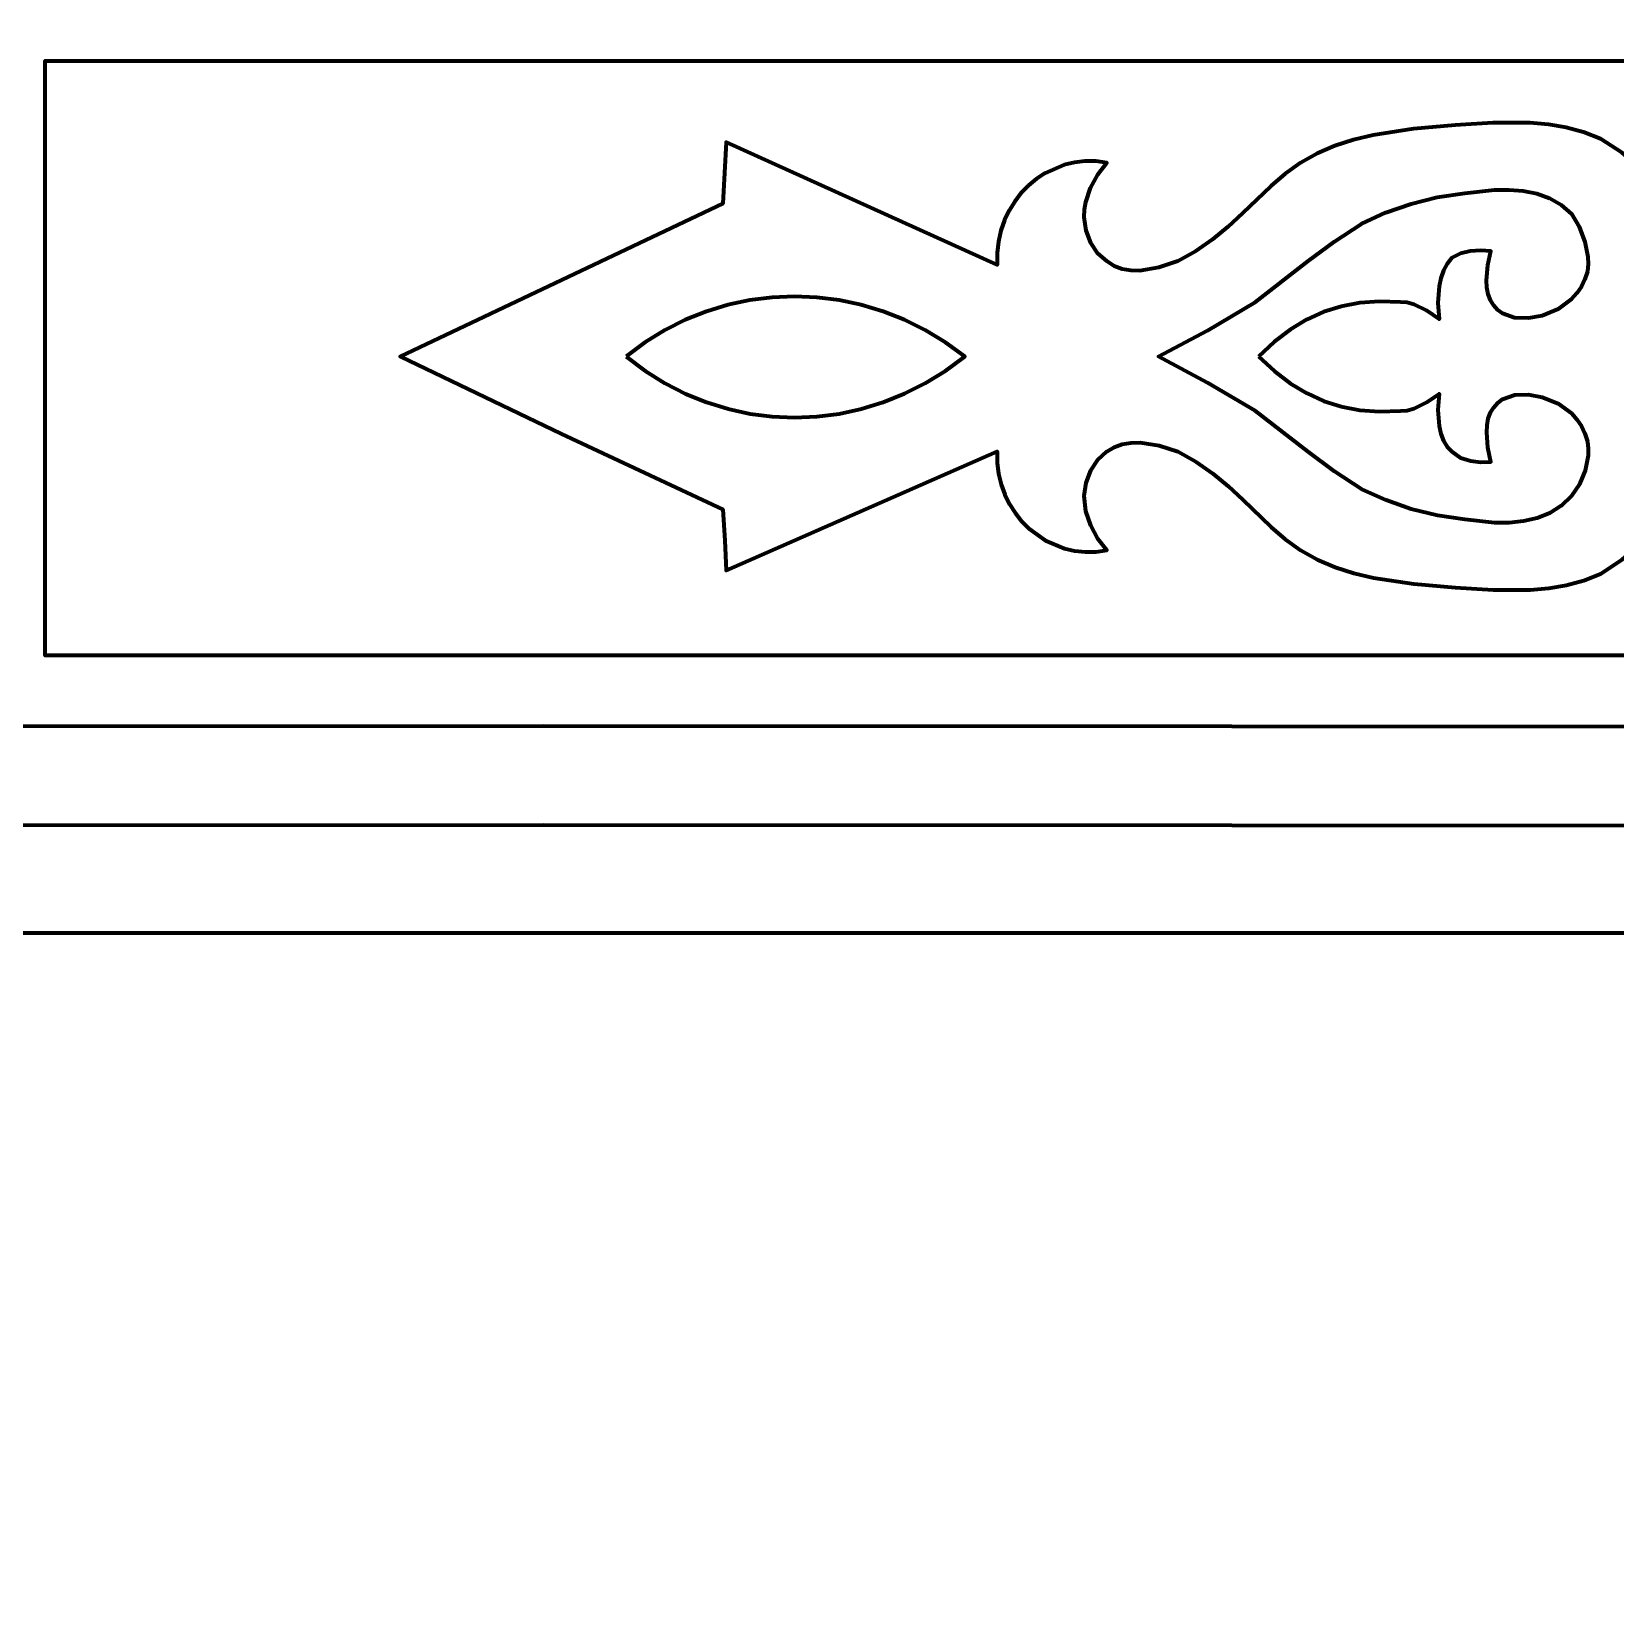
# Model space of a CAD drawing. Header units: millimetres. Extents: x -607 to 1451, y -798 to 283.
# Drawn here: x 658.83 to 682.29, y -669.47 to -646.14 of the extents above; entities that cross this region are included whole.
import ezdxf

# ---------------------------------------------------------------- set-up
doc = ezdxf.new("R2010")
doc.units = ezdxf.units.MM
doc.header["$MEASUREMENT"] = 0
doc.layers.add('layer 1', color=7, linetype='Continuous')

msp = doc.modelspace()

# ---------------------------------------------------------------- linework, layer by layer
at = {"layer": 'layer 1', "color": 242, "lineweight": 100}
msp.add_open_spline([(715.2305, -732.8995), (715.2305, -732.8995), (715.1322, -736.1376), (714.9361, -742.6139), (714.9361, -742.6139), (714.9361, -742.6139), (719.3937, -742.6139), (728.3089, -742.6139), (728.3089, -742.6139), (728.3089, -725.8279), (728.3088, -703.4965), (728.3088, -675.6196), (728.3088, -675.6196), (731.369, -670.9259), (731.2864, -666.5422), (728.0611, -662.4677), (728.0611, -662.4677), (731.9413, -657.7979), (732.6017, -653.5265), (730.0422, -649.6534), (730.0422, -649.6534), (734.7322, -643.3407), (735.3509, -639.8938), (731.8996, -639.3121), (731.8996, -639.3121), (731.8996, -639.3121), (727.1944, -639.2371), (717.7838, -639.0873), (717.7838, -639.0873), (713.5847, -634.5857), (707.9303, -632.2251), (700.8203, -632.0055), (700.8203, -632.0055), (698.6244, -628.9333), (693.5796, -627.087), (686.6541, -626.45), (686.6541, -626.45), (679.7289, -627.0868), (675.1678, -628.9417), (672.9717, -632.0141), (672.9717, -632.0141), (665.8618, -632.2335), (660.2073, -634.5941), (656.0081, -639.0958), (656.0081, -639.0958), (646.5979, -639.2455), (641.8924, -639.3206), (641.8924, -639.3206), (641.8924, -639.3206), (638.4413, -639.9023), (639.0603, -643.3495), (643.7497, -649.6619), (643.7497, -649.6619), (641.1905, -653.5348), (641.8508, -657.8065), (645.7309, -662.4763), (645.7309, -662.4763), (642.5055, -666.5505), (642.4231, -670.9345), (645.4832, -675.628), (645.4832, -675.628), (645.4832, -703.5049), (645.4832, -725.8364), (645.4832, -742.6224), (645.4832, -742.6224), (654.3986, -742.6222), (658.856, -742.6224), (658.856, -742.6224), (658.856, -742.6224), (658.66, -736.146), (658.5616, -732.908), (658.5616, -732.908), (658.5616, -732.908), (658.5616, -732.908), (658.5616, -659.4848), (658.5616, -659.4848), (658.5616, -659.4848), (658.5616, -659.4848), (715.2212, -659.4848), (715.2212, -659.4848), (715.2212, -659.4848), (715.2212, -659.4848), (715.2212, -732.908), (715.2212, -732.908)], degree=3, knots=[0, 0, 0, 0, 0.0454545, 0.0454545, 0.0454545, 0.0454545, 0.0909091, 0.0909091, 0.0909091, 0.0909091, 0.1363636, 0.1363636, 0.1363636, 0.1363636, 0.1818182, 0.1818182, 0.1818182, 0.1818182, 0.2272727, 0.2272727, 0.2272727, 0.2272727, 0.2727273, 0.2727273, 0.2727273, 0.2727273, 0.3181818, 0.3181818, 0.3181818, 0.3181818, 0.3636364, 0.3636364, 0.3636364, 0.3636364, 0.4090909, 0.4090909, 0.4090909, 0.4090909, 0.4545455, 0.4545455, 0.4545455, 0.4545455, 0.5, 0.5, 0.5, 0.5, 0.5454545, 0.5454545, 0.5454545, 0.5454545, 0.5909091, 0.5909091, 0.5909091, 0.5909091, 0.6363636, 0.6363636, 0.6363636, 0.6363636, 0.6818182, 0.6818182, 0.6818182, 0.6818182, 0.7272727, 0.7272727, 0.7272727, 0.7272727, 0.7727273, 0.7727273, 0.7727273, 0.7727273, 0.8181818, 0.8181818, 0.8181818, 0.8181818, 0.8636364, 0.8636364, 0.8636364, 0.8636364, 0.9090909, 0.9090909, 0.9090909, 0.9090909, 1, 1, 1, 1], dxfattribs=at)
at = {"layer": 'layer 1', "lineweight": 100}
for points, knots in [([(714.513, -646.5674), (714.513, -646.5674), (714.5126, -655.3776), (714.5126, -655.3776), (714.5126, -655.3776), (714.5126, -655.3776), (686.7951, -655.3776), (686.7951, -655.3776), (686.7951, -655.3776), (686.7951, -655.3776), (659.0298, -655.3776), (659.0298, -655.3776), (659.0298, -655.3776), (659.0298, -655.3776), (659.0298, -646.5676), (659.0298, -646.5676), (659.0298, -646.5676), (659.0298, -646.5676), (686.7951, -646.5676), (686.7951, -646.5676), (686.7951, -646.5676), (686.7951, -646.5676), (714.5126, -646.5676), (714.5126, -646.5676)], [0, 0, 0, 0, 0.1428571, 0.1428571, 0.1428571, 0.1428571, 0.2857143, 0.2857143, 0.2857143, 0.2857143, 0.4285714, 0.4285714, 0.4285714, 0.4285714, 0.5714286, 0.5714286, 0.5714286, 0.5714286, 0.7142857, 0.7142857, 0.7142857, 0.7142857, 1, 1, 1, 1]), ([(683.2112, -648.7826), (683.2112, -648.7826), (682.9619, -648.4769), (682.9619, -648.4769), (682.9619, -648.4769), (682.9619, -648.4769), (682.6853, -648.1886), (682.6853, -648.1886), (682.6853, -648.1886), (682.6853, -648.1886), (682.3847, -647.9333), (682.3847, -647.9333), (682.3847, -647.9333), (682.3847, -647.9333), (682.064, -647.7256), (682.064, -647.7256), (682.064, -647.7256), (682.064, -647.7256), (681.8153, -647.6262), (681.8153, -647.6262), (681.8153, -647.6262), (681.8153, -647.6262), (681.5582, -647.556), (681.5582, -647.556), (681.5582, -647.556), (681.5582, -647.556), (681.2943, -647.5102), (681.2943, -647.5102), (681.2943, -647.5102), (681.2943, -647.5102), (681.0246, -647.4858), (681.0246, -647.4858), (681.0246, -647.4858), (681.0246, -647.4858), (680.473, -647.4851), (680.473, -647.4851), (680.473, -647.4851), (680.473, -647.4851), (679.9135, -647.5241), (679.9135, -647.5241), (679.9135, -647.5241), (679.9135, -647.5241), (679.2956, -647.5778), (679.2956, -647.5778), (679.2956, -647.5778), (679.2956, -647.5778), (678.6963, -647.6698), (678.6963, -647.6698), (678.6963, -647.6698), (678.6963, -647.6698), (678.4087, -647.7386), (678.4087, -647.7386), (678.4087, -647.7386), (678.4087, -647.7386), (678.1322, -647.8273), (678.1322, -647.8273), (678.1322, -647.8273), (678.1322, -647.8273), (677.8684, -647.9393), (677.8684, -647.9393), (677.8684, -647.9393), (677.8684, -647.9393), (677.6196, -648.078), (677.6196, -648.078), (677.6196, -648.078), (677.6196, -648.078), (677.3953, -648.2411), (677.3953, -648.2411), (677.3953, -648.2411), (677.3953, -648.2411), (677.1815, -648.4254), (677.1815, -648.4254), (677.1815, -648.4254), (677.1815, -648.4254), (676.7632, -648.826), (676.7632, -648.826), (676.7632, -648.826), (676.7632, -648.826), (676.5472, -649.0269), (676.5472, -649.0269), (676.5472, -649.0269), (676.5472, -649.0269), (676.3191, -649.2177), (676.3191, -649.2177), (676.3191, -649.2177), (676.3191, -649.2177), (676.0731, -649.3905), (676.0731, -649.3905), (676.0731, -649.3905), (676.0731, -649.3905), (675.8036, -649.5379), (675.8036, -649.5379), (675.8036, -649.5379), (675.8036, -649.5379), (675.5248, -649.6311), (675.5248, -649.6311), (675.5248, -649.6311), (675.5248, -649.6311), (675.244, -649.6771), (675.244, -649.6771), (675.244, -649.6771), (675.244, -649.6771), (675.1087, -649.6755), (675.1087, -649.6755), (675.1087, -649.6755), (675.1087, -649.6755), (674.9802, -649.6534), (674.9802, -649.6534), (674.9802, -649.6534), (674.9802, -649.6534), (674.8605, -649.6086), (674.8605, -649.6086), (674.8605, -649.6086), (674.8605, -649.6086), (674.7523, -649.5379), (674.7523, -649.5379), (674.7523, -649.5379), (674.7523, -649.5379), (674.6181, -649.4223), (674.6181, -649.4223), (674.6181, -649.4223), (674.6181, -649.4223), (674.5148, -649.2645), (674.5148, -649.2645), (674.5148, -649.2645), (674.5148, -649.2645), (674.4468, -649.0795), (674.4468, -649.0795), (674.4468, -649.0795), (674.4468, -649.0795), (674.4177, -648.8834), (674.4177, -648.8834), (674.4177, -648.8834), (674.4177, -648.8834), (674.4225, -648.771), (674.4225, -648.771), (674.4225, -648.771), (674.4225, -648.771), (674.4405, -648.6606), (674.4405, -648.6606), (674.4405, -648.6606), (674.4405, -648.6606), (674.5107, -648.4489), (674.5107, -648.4489), (674.5107, -648.4489), (674.5107, -648.4489), (674.6181, -648.2529), (674.6181, -648.2529), (674.6181, -648.2529), (674.6181, -648.2529), (674.7523, -648.078), (674.7523, -648.078), (674.7523, -648.078), (674.7523, -648.078), (674.5887, -648.0565), (674.5887, -648.0565), (674.5887, -648.0565), (674.5887, -648.0565), (674.4283, -648.0554), (674.4283, -648.0554), (674.4283, -648.0554), (674.4283, -648.0554), (674.2721, -648.0733), (674.2721, -648.0733), (674.2721, -648.0733), (674.2721, -648.0733), (674.1211, -648.1094), (674.1211, -648.1094), (674.1211, -648.1094), (674.1211, -648.1094), (673.8398, -648.2319), (673.8398, -648.2319), (673.8398, -648.2319), (673.8398, -648.2319), (673.7115, -648.3165), (673.7115, -648.3165), (673.7115, -648.3165), (673.7115, -648.3165), (673.5929, -648.4149), (673.5929, -648.4149), (673.5929, -648.4149), (673.5929, -648.4149), (673.4853, -648.5265), (673.4853, -648.5265), (673.4853, -648.5265), (673.4853, -648.5265), (673.3895, -648.6502), (673.3895, -648.6502), (673.3895, -648.6502), (673.3895, -648.6502), (673.3067, -648.7848), (673.3067, -648.7848), (673.3067, -648.7848), (673.3067, -648.7848), (673.2382, -648.9295), (673.2382, -648.9295), (673.2382, -648.9295), (673.2382, -648.9295), (673.1848, -649.0831), (673.1848, -649.0831), (673.1848, -649.0831), (673.1848, -649.0831), (673.1478, -649.2449), (673.1478, -649.2449), (673.1478, -649.2449), (673.1478, -649.2449), (673.1284, -649.4135), (673.1284, -649.4135), (673.1284, -649.4135), (673.1284, -649.4135), (673.1275, -649.5883), (673.1275, -649.5883), (673.1275, -649.5883), (673.1275, -649.5883), (669.1132, -647.7758), (669.1132, -647.7758), (669.1132, -647.7758), (669.1132, -647.7758), (669.0655, -648.6818), (669.0655, -648.6818), (669.0655, -648.6818), (669.0655, -648.6818), (664.2865, -650.9475), (664.2865, -650.9475), (664.2865, -650.9475), (664.2865, -650.9475), (666.6697, -652.0938), (666.6697, -652.0938), (666.6697, -652.0938), (666.6697, -652.0938), (669.0655, -653.213), (669.0655, -653.213), (669.0655, -653.213), (669.0655, -653.213), (669.0959, -653.674), (669.0959, -653.674), (669.0959, -653.674), (669.0959, -653.674), (669.1132, -654.1192), (669.1132, -654.1192), (669.1132, -654.1192), (669.1132, -654.1192), (673.1275, -652.3572), (673.1275, -652.3572), (673.1275, -652.3572), (673.1275, -652.3572), (673.1293, -652.5252), (673.1293, -652.5252), (673.1293, -652.5252), (673.1293, -652.5252), (673.1497, -652.688), (673.1497, -652.688), (673.1497, -652.688), (673.1497, -652.688), (673.1873, -652.8446), (673.1873, -652.8446), (673.1873, -652.8446), (673.1873, -652.8446), (673.2414, -652.9938), (673.2414, -652.9938), (673.2414, -652.9938), (673.2414, -652.9938), (673.3103, -653.1345), (673.3103, -653.1345), (673.3103, -653.1345), (673.3103, -653.1345), (673.3934, -653.2658), (673.3934, -653.2658), (673.3934, -653.2658), (673.3934, -653.2658), (673.4894, -653.3864), (673.4894, -653.3864), (673.4894, -653.3864), (673.4894, -653.3864), (673.5973, -653.4952), (673.5973, -653.4952), (673.5973, -653.4952), (673.5973, -653.4952), (673.844, -653.6737), (673.844, -653.6737), (673.844, -653.6737), (673.844, -653.6737), (674.1247, -653.7927), (674.1247, -653.7927), (674.1247, -653.7927), (674.1247, -653.7927), (674.275, -653.8271), (674.275, -653.8271), (674.275, -653.8271), (674.275, -653.8271), (674.4304, -653.8433), (674.4304, -653.8433), (674.4304, -653.8433), (674.4304, -653.8433), (674.5899, -653.8404), (674.5899, -653.8404), (674.5899, -653.8404), (674.5899, -653.8404), (674.7523, -653.8172), (674.7523, -653.8172), (674.7523, -653.8172), (674.7523, -653.8172), (674.6213, -653.6472), (674.6213, -653.6472), (674.6213, -653.6472), (674.6213, -653.6472), (674.5148, -653.4531), (674.5148, -653.4531), (674.5148, -653.4531), (674.5148, -653.4531), (674.4434, -653.2396), (674.4434, -653.2396), (674.4434, -653.2396), (674.4434, -653.2396), (674.4177, -653.0116), (674.4177, -653.0116), (674.4177, -653.0116), (674.4177, -653.0116), (674.4489, -652.8208), (674.4489, -652.8208), (674.4489, -652.8208), (674.4489, -652.8208), (674.5176, -652.6378), (674.5176, -652.6378), (674.5176, -652.6378), (674.5176, -652.6378), (674.62, -652.4779), (674.62, -652.4779), (674.62, -652.4779), (674.62, -652.4779), (674.7523, -652.3572), (674.7523, -652.3572), (674.7523, -652.3572), (674.7523, -652.3572), (674.8615, -652.289), (674.8615, -652.289), (674.8615, -652.289), (674.8615, -652.289), (674.9816, -652.246), (674.9816, -652.246), (674.9816, -652.246), (674.9816, -652.246), (675.1106, -652.2251), (675.1106, -652.2251), (675.1106, -652.2251), (675.1106, -652.2251), (675.2459, -652.2237), (675.2459, -652.2237), (675.2459, -652.2237), (675.2459, -652.2237), (675.5264, -652.268), (675.5264, -652.268), (675.5264, -652.268), (675.5264, -652.268), (675.8036, -652.3572), (675.8036, -652.3572), (675.8036, -652.3572), (675.8036, -652.3572), (676.0745, -652.5058), (676.0745, -652.5058), (676.0745, -652.5058), (676.0745, -652.5058), (676.3215, -652.6795), (676.3215, -652.6795), (676.3215, -652.6795), (676.3215, -652.6795), (676.5504, -652.8708), (676.5504, -652.8708), (676.5504, -652.8708), (676.5504, -652.8708), (676.7667, -653.0717), (676.7667, -653.0717), (676.7667, -653.0717), (676.7667, -653.0717), (677.1843, -653.4716), (677.1843, -653.4716), (677.1843, -653.4716), (677.1843, -653.4716), (677.3969, -653.6549), (677.3969, -653.6549), (677.3969, -653.6549), (677.3969, -653.6549), (677.6196, -653.8172), (677.6196, -653.8172), (677.6196, -653.8172), (677.6196, -653.8172), (677.8707, -653.9557), (677.8707, -653.9557), (677.8707, -653.9557), (677.8707, -653.9557), (678.1362, -654.0677), (678.1362, -654.0677), (678.1362, -654.0677), (678.1362, -654.0677), (678.4138, -654.1561), (678.4138, -654.1561), (678.4138, -654.1561), (678.4138, -654.1561), (678.7017, -654.2248), (678.7017, -654.2248), (678.7017, -654.2248), (678.7017, -654.2248), (679.2997, -654.3165), (679.2997, -654.3165), (679.2997, -654.3165), (679.2997, -654.3165), (679.9135, -654.371), (679.9135, -654.371), (679.9135, -654.371), (679.9135, -654.371), (680.4772, -654.4065), (680.4772, -654.4065), (680.4772, -654.4065), (680.4772, -654.4065), (681.0304, -654.4044), (681.0304, -654.4044), (681.0304, -654.4044), (681.0304, -654.4044), (681.2996, -654.3801), (681.2996, -654.3801), (681.2996, -654.3801), (681.2996, -654.3801), (681.5625, -654.3351), (681.5625, -654.3351), (681.5625, -654.3351), (681.5625, -654.3351), (681.8178, -654.2662), (681.8178, -654.2662), (681.8178, -654.2662), (681.8178, -654.2662), (682.064, -654.1695), (682.064, -654.1695), (682.064, -654.1695), (682.064, -654.1695), (682.3882, -653.9553), (682.3882, -653.9553), (682.3882, -653.9553), (682.3882, -653.9553), (682.6898, -653.6921), (682.6898, -653.6921), (682.6898, -653.6921), (682.6898, -653.6921), (682.9651, -653.3909), (682.9651, -653.3909), (682.9651, -653.3909), (682.9651, -653.3909), (683.2109, -653.062), (683.2109, -653.062)], [0, 0, 0, 0, 0.0088496, 0.0088496, 0.0088496, 0.0088496, 0.0176991, 0.0176991, 0.0176991, 0.0176991, 0.0265487, 0.0265487, 0.0265487, 0.0265487, 0.0353982, 0.0353982, 0.0353982, 0.0353982, 0.0442478, 0.0442478, 0.0442478, 0.0442478, 0.0530973, 0.0530973, 0.0530973, 0.0530973, 0.0619469, 0.0619469, 0.0619469, 0.0619469, 0.0707965, 0.0707965, 0.0707965, 0.0707965, 0.079646, 0.079646, 0.079646, 0.079646, 0.0884956, 0.0884956, 0.0884956, 0.0884956, 0.0973451, 0.0973451, 0.0973451, 0.0973451, 0.1061947, 0.1061947, 0.1061947, 0.1061947, 0.1150442, 0.1150442, 0.1150442, 0.1150442, 0.1238938, 0.1238938, 0.1238938, 0.1238938, 0.1327434, 0.1327434, 0.1327434, 0.1327434, 0.1415929, 0.1415929, 0.1415929, 0.1415929, 0.1504425, 0.1504425, 0.1504425, 0.1504425, 0.159292, 0.159292, 0.159292, 0.159292, 0.1681416, 0.1681416, 0.1681416, 0.1681416, 0.1769912, 0.1769912, 0.1769912, 0.1769912, 0.1858407, 0.1858407, 0.1858407, 0.1858407, 0.1946903, 0.1946903, 0.1946903, 0.1946903, 0.2035398, 0.2035398, 0.2035398, 0.2035398, 0.2123894, 0.2123894, 0.2123894, 0.2123894, 0.2212389, 0.2212389, 0.2212389, 0.2212389, 0.2300885, 0.2300885, 0.2300885, 0.2300885, 0.2389381, 0.2389381, 0.2389381, 0.2389381, 0.2477876, 0.2477876, 0.2477876, 0.2477876, 0.2566372, 0.2566372, 0.2566372, 0.2566372, 0.2654867, 0.2654867, 0.2654867, 0.2654867, 0.2743363, 0.2743363, 0.2743363, 0.2743363, 0.2831858, 0.2831858, 0.2831858, 0.2831858, 0.2920354, 0.2920354, 0.2920354, 0.2920354, 0.300885, 0.300885, 0.300885, 0.300885, 0.3097345, 0.3097345, 0.3097345, 0.3097345, 0.3185841, 0.3185841, 0.3185841, 0.3185841, 0.3274336, 0.3274336, 0.3274336, 0.3274336, 0.3362832, 0.3362832, 0.3362832, 0.3362832, 0.3451327, 0.3451327, 0.3451327, 0.3451327, 0.3539823, 0.3539823, 0.3539823, 0.3539823, 0.3628319, 0.3628319, 0.3628319, 0.3628319, 0.3716814, 0.3716814, 0.3716814, 0.3716814, 0.380531, 0.380531, 0.380531, 0.380531, 0.3893805, 0.3893805, 0.3893805, 0.3893805, 0.3982301, 0.3982301, 0.3982301, 0.3982301, 0.4070796, 0.4070796, 0.4070796, 0.4070796, 0.4159292, 0.4159292, 0.4159292, 0.4159292, 0.4247788, 0.4247788, 0.4247788, 0.4247788, 0.4336283, 0.4336283, 0.4336283, 0.4336283, 0.4424779, 0.4424779, 0.4424779, 0.4424779, 0.4513274, 0.4513274, 0.4513274, 0.4513274, 0.460177, 0.460177, 0.460177, 0.460177, 0.4690265, 0.4690265, 0.4690265, 0.4690265, 0.4778761, 0.4778761, 0.4778761, 0.4778761, 0.4867257, 0.4867257, 0.4867257, 0.4867257, 0.4955752, 0.4955752, 0.4955752, 0.4955752, 0.5044248, 0.5044248, 0.5044248, 0.5044248, 0.5132743, 0.5132743, 0.5132743, 0.5132743, 0.5221239, 0.5221239, 0.5221239, 0.5221239, 0.5309735, 0.5309735, 0.5309735, 0.5309735, 0.539823, 0.539823, 0.539823, 0.539823, 0.5486726, 0.5486726, 0.5486726, 0.5486726, 0.5575221, 0.5575221, 0.5575221, 0.5575221, 0.5663717, 0.5663717, 0.5663717, 0.5663717, 0.5752212, 0.5752212, 0.5752212, 0.5752212, 0.5840708, 0.5840708, 0.5840708, 0.5840708, 0.5929204, 0.5929204, 0.5929204, 0.5929204, 0.6017699, 0.6017699, 0.6017699, 0.6017699, 0.6106195, 0.6106195, 0.6106195, 0.6106195, 0.619469, 0.619469, 0.619469, 0.619469, 0.6283186, 0.6283186, 0.6283186, 0.6283186, 0.6371681, 0.6371681, 0.6371681, 0.6371681, 0.6460177, 0.6460177, 0.6460177, 0.6460177, 0.6548673, 0.6548673, 0.6548673, 0.6548673, 0.6637168, 0.6637168, 0.6637168, 0.6637168, 0.6725664, 0.6725664, 0.6725664, 0.6725664, 0.6814159, 0.6814159, 0.6814159, 0.6814159, 0.6902655, 0.6902655, 0.6902655, 0.6902655, 0.699115, 0.699115, 0.699115, 0.699115, 0.7079646, 0.7079646, 0.7079646, 0.7079646, 0.7168142, 0.7168142, 0.7168142, 0.7168142, 0.7256637, 0.7256637, 0.7256637, 0.7256637, 0.7345133, 0.7345133, 0.7345133, 0.7345133, 0.7433628, 0.7433628, 0.7433628, 0.7433628, 0.7522124, 0.7522124, 0.7522124, 0.7522124, 0.7610619, 0.7610619, 0.7610619, 0.7610619, 0.7699115, 0.7699115, 0.7699115, 0.7699115, 0.7787611, 0.7787611, 0.7787611, 0.7787611, 0.7876106, 0.7876106, 0.7876106, 0.7876106, 0.7964602, 0.7964602, 0.7964602, 0.7964602, 0.8053097, 0.8053097, 0.8053097, 0.8053097, 0.8141593, 0.8141593, 0.8141593, 0.8141593, 0.8230088, 0.8230088, 0.8230088, 0.8230088, 0.8318584, 0.8318584, 0.8318584, 0.8318584, 0.840708, 0.840708, 0.840708, 0.840708, 0.8495575, 0.8495575, 0.8495575, 0.8495575, 0.8584071, 0.8584071, 0.8584071, 0.8584071, 0.8672566, 0.8672566, 0.8672566, 0.8672566, 0.8761062, 0.8761062, 0.8761062, 0.8761062, 0.8849558, 0.8849558, 0.8849558, 0.8849558, 0.8938053, 0.8938053, 0.8938053, 0.8938053, 0.9026549, 0.9026549, 0.9026549, 0.9026549, 0.9115044, 0.9115044, 0.9115044, 0.9115044, 0.920354, 0.920354, 0.920354, 0.920354, 0.9292035, 0.9292035, 0.9292035, 0.9292035, 0.9380531, 0.9380531, 0.9380531, 0.9380531, 0.9469027, 0.9469027, 0.9469027, 0.9469027, 0.9557522, 0.9557522, 0.9557522, 0.9557522, 0.9646018, 0.9646018, 0.9646018, 0.9646018, 0.9734513, 0.9734513, 0.9734513, 0.9734513, 0.9823009, 0.9823009, 0.9823009, 0.9823009, 1, 1, 1, 1]), ([(676.9986, -650.9473), (676.9986, -650.9473), (677.2344, -651.1642), (677.2344, -651.1642), (677.2344, -651.1642), (677.2344, -651.1642), (677.4723, -651.3459), (677.4723, -651.3459), (677.4723, -651.3459), (677.4723, -651.3459), (677.7149, -651.4935), (677.7149, -651.4935), (677.7149, -651.4935), (677.7149, -651.4935), (677.9652, -651.608), (677.9652, -651.608), (677.9652, -651.608), (677.9652, -651.608), (678.2262, -651.6901), (678.2262, -651.6901), (678.2262, -651.6901), (678.2262, -651.6901), (678.5005, -651.7411), (678.5005, -651.7411), (678.5005, -651.7411), (678.5005, -651.7411), (678.7912, -651.7617), (678.7912, -651.7617), (678.7912, -651.7617), (678.7912, -651.7617), (679.1011, -651.753), (679.1011, -651.753), (679.1011, -651.753), (679.1011, -651.753), (679.2024, -651.7465), (679.2024, -651.7465), (679.2024, -651.7465), (679.2024, -651.7465), (679.304, -651.718), (679.304, -651.718), (679.304, -651.718), (679.304, -651.718), (679.491, -651.6241), (679.491, -651.6241), (679.491, -651.6241), (679.491, -651.6241), (679.6746, -651.5013), (679.6746, -651.5013), (679.6746, -651.5013), (679.6746, -651.5013), (679.6584, -651.7371), (679.6584, -651.7371), (679.6584, -651.7371), (679.6584, -651.7371), (679.6765, -651.9804), (679.6765, -651.9804), (679.6765, -651.9804), (679.6765, -651.9804), (679.7022, -652.0943), (679.7022, -652.0943), (679.7022, -652.0943), (679.7022, -652.0943), (679.7413, -652.1979), (679.7413, -652.1979), (679.7413, -652.1979), (679.7413, -652.1979), (679.7952, -652.2869), (679.7952, -652.2869), (679.7952, -652.2869), (679.7952, -652.2869), (679.8657, -652.3572), (679.8657, -652.3572), (679.8657, -652.3572), (679.8657, -652.3572), (679.9917, -652.447), (679.9917, -652.447), (679.9917, -652.447), (679.9917, -652.447), (680.1395, -652.4957), (680.1395, -652.4957), (680.1395, -652.4957), (680.1395, -652.4957), (680.2939, -652.513), (680.2939, -652.513), (680.2939, -652.513), (680.2939, -652.513), (680.4391, -652.5082), (680.4391, -652.5082), (680.4391, -652.5082), (680.4391, -652.5082), (680.3985, -652.2968), (680.3985, -652.2968), (680.3985, -652.2968), (680.3985, -652.2968), (680.3805, -652.0744), (680.3805, -652.0744), (680.3805, -652.0744), (680.3805, -652.0744), (680.3859, -651.9674), (680.3859, -651.9674), (680.3859, -651.9674), (680.3859, -651.9674), (680.4038, -651.8676), (680.4038, -651.8676), (680.4038, -651.8676), (680.4038, -651.8676), (680.4368, -651.7783), (680.4368, -651.7783), (680.4368, -651.7783), (680.4368, -651.7783), (680.487, -651.7027), (680.487, -651.7027), (680.487, -651.7027), (680.487, -651.7027), (680.5435, -651.6333), (680.5435, -651.6333), (680.5435, -651.6333), (680.5435, -651.6333), (680.6157, -651.5796), (680.6157, -651.5796), (680.6157, -651.5796), (680.6157, -651.5796), (680.7946, -651.5169), (680.7946, -651.5169), (680.7946, -651.5169), (680.7946, -651.5169), (680.9988, -651.5093), (680.9988, -651.5093), (680.9988, -651.5093), (680.9988, -651.5093), (681.2038, -651.5517), (681.2038, -651.5517), (681.2038, -651.5517), (681.2038, -651.5517), (681.4398, -651.6446), (681.4398, -651.6446), (681.4398, -651.6446), (681.4398, -651.6446), (681.6357, -651.7898), (681.6357, -651.7898), (681.6357, -651.7898), (681.6357, -651.7898), (681.7161, -651.8797), (681.7161, -651.8797), (681.7161, -651.8797), (681.7161, -651.8797), (681.783, -651.9796), (681.783, -651.9796), (681.783, -651.9796), (681.783, -651.9796), (681.8356, -652.0887), (681.8356, -652.0887), (681.8356, -652.0887), (681.8356, -652.0887), (681.8728, -652.206), (681.8728, -652.206), (681.8728, -652.206), (681.8728, -652.206), (681.8835, -652.3093), (681.8835, -652.3093), (681.8835, -652.3093), (681.8835, -652.3093), (681.8807, -652.4167), (681.8807, -652.4167), (681.8807, -652.4167), (681.8807, -652.4167), (681.8377, -652.6344), (681.8377, -652.6344), (681.8377, -652.6344), (681.8377, -652.6344), (681.7526, -652.8393), (681.7526, -652.8393), (681.7526, -652.8393), (681.7526, -652.8393), (681.6339, -653.0116), (681.6339, -653.0116), (681.6339, -653.0116), (681.6339, -653.0116), (681.4852, -653.1575), (681.4852, -653.1575), (681.4852, -653.1575), (681.4852, -653.1575), (681.3154, -653.2663), (681.3154, -653.2663), (681.3154, -653.2663), (681.3154, -653.2663), (681.1279, -653.3421), (681.1279, -653.3421), (681.1279, -653.3421), (681.1279, -653.3421), (680.9265, -653.3885), (680.9265, -653.3885), (680.9265, -653.3885), (680.9265, -653.3885), (680.7151, -653.4101), (680.7151, -653.4101), (680.7151, -653.4101), (680.7151, -653.4101), (680.4971, -653.4104), (680.4971, -653.4104), (680.4971, -653.4104), (680.4971, -653.4104), (680.0568, -653.3641), (680.0568, -653.3641), (680.0568, -653.3641), (680.0568, -653.3641), (679.6512, -653.3044), (679.6512, -653.3044), (679.6512, -653.3044), (679.6512, -653.3044), (679.2627, -653.2085), (679.2627, -653.2085), (679.2627, -653.2085), (679.2627, -653.2085), (678.8889, -653.0771), (678.8889, -653.0771), (678.8889, -653.0771), (678.8889, -653.0771), (678.5277, -652.9109), (678.5277, -652.9109), (678.5277, -652.9109), (678.5277, -652.9109), (678.1257, -652.652), (678.1257, -652.652), (678.1257, -652.652), (678.1257, -652.652), (677.7333, -652.3606), (677.7333, -652.3606), (677.7333, -652.3606), (677.7333, -652.3606), (676.9506, -651.753), (676.9506, -651.753), (676.9506, -651.753), (676.9506, -651.753), (676.2427, -651.3379), (676.2427, -651.3379), (676.2427, -651.3379), (676.2427, -651.3379), (675.5169, -650.9475), (675.5169, -650.9475), (675.5169, -650.9475), (675.5169, -650.9475), (676.2422, -650.5613), (676.2422, -650.5613), (676.2422, -650.5613), (676.2422, -650.5613), (676.9506, -650.142), (676.9506, -650.142), (676.9506, -650.142), (676.9506, -650.142), (677.7309, -649.5355), (677.7309, -649.5355), (677.7309, -649.5355), (677.7309, -649.5355), (678.1237, -649.2438), (678.1237, -649.2438), (678.1237, -649.2438), (678.1237, -649.2438), (678.5277, -648.9841), (678.5277, -648.9841), (678.5277, -648.9841), (678.5277, -648.9841), (678.8861, -648.8169), (678.8861, -648.8169), (678.8861, -648.8169), (678.8861, -648.8169), (679.2589, -648.685), (679.2589, -648.685), (679.2589, -648.685), (679.2589, -648.685), (679.6484, -648.5892), (679.6484, -648.5892), (679.6484, -648.5892), (679.6484, -648.5892), (680.0568, -648.531), (680.0568, -648.531), (680.0568, -648.531), (680.0568, -648.531), (680.4941, -648.4804), (680.4941, -648.4804), (680.4941, -648.4804), (680.4941, -648.4804), (680.7112, -648.4779), (680.7112, -648.4779), (680.7112, -648.4779), (680.7112, -648.4779), (680.9225, -648.4954), (680.9225, -648.4954), (680.9225, -648.4954), (680.9225, -648.4954), (681.124, -648.5361), (681.124, -648.5361), (681.124, -648.5361), (681.124, -648.5361), (681.3123, -648.6036), (681.3123, -648.6036), (681.3123, -648.6036), (681.3123, -648.6036), (681.4834, -648.7015), (681.4834, -648.7015), (681.4834, -648.7015), (681.4834, -648.7015), (681.6339, -648.8331), (681.6339, -648.8331), (681.6339, -648.8331), (681.6339, -648.8331), (681.7504, -649.0297), (681.7504, -649.0297), (681.7504, -649.0297), (681.7504, -649.0297), (681.8348, -649.2479), (681.8348, -649.2479), (681.8348, -649.2479), (681.8348, -649.2479), (681.8787, -649.4726), (681.8787, -649.4726), (681.8787, -649.4726), (681.8787, -649.4726), (681.8825, -649.5828), (681.8825, -649.5828), (681.8825, -649.5828), (681.8825, -649.5828), (681.8728, -649.6889), (681.8728, -649.6889), (681.8728, -649.6889), (681.8728, -649.6889), (681.835, -649.8035), (681.835, -649.8035), (681.835, -649.8035), (681.835, -649.8035), (681.7821, -649.9109), (681.7821, -649.9109), (681.7821, -649.9109), (681.7821, -649.9109), (681.7148, -650.0096), (681.7148, -650.0096), (681.7148, -650.0096), (681.7148, -650.0096), (681.6345, -650.0992), (681.6345, -650.0992), (681.6345, -650.0992), (681.6345, -650.0992), (681.4388, -650.246), (681.4388, -650.246), (681.4388, -650.246), (681.4388, -650.246), (681.2038, -650.3434), (681.2038, -650.3434), (681.2038, -650.3434), (681.2038, -650.3434), (680.9982, -650.3824), (680.9982, -650.3824), (680.9982, -650.3824), (680.9982, -650.3824), (680.7936, -650.3737), (680.7936, -650.3737), (680.7936, -650.3737), (680.7936, -650.3737), (680.615, -650.3122), (680.615, -650.3122), (680.615, -650.3122), (680.615, -650.3122), (680.5431, -650.2599), (680.5431, -650.2599), (680.5431, -650.2599), (680.5431, -650.2599), (680.487, -650.1924), (680.487, -650.1924), (680.487, -650.1924), (680.487, -650.1924), (680.4361, -650.1152), (680.4361, -650.1152), (680.4361, -650.1152), (680.4361, -650.1152), (680.4026, -650.0247), (680.4026, -650.0247), (680.4026, -650.0247), (680.4026, -650.0247), (680.3843, -649.9242), (680.3843, -649.9242), (680.3843, -649.9242), (680.3843, -649.9242), (680.3788, -649.8169), (680.3788, -649.8169), (680.3788, -649.8169), (680.3788, -649.8169), (680.397, -649.5956), (680.397, -649.5956), (680.397, -649.5956), (680.397, -649.5956), (680.4391, -649.3868), (680.4391, -649.3868), (680.4391, -649.3868), (680.4391, -649.3868), (680.2918, -649.3788), (680.2918, -649.3788), (680.2918, -649.3788), (680.2918, -649.3788), (680.137, -649.3898), (680.137, -649.3898), (680.137, -649.3898), (680.137, -649.3898), (679.9898, -649.4246), (679.9898, -649.4246), (679.9898, -649.4246), (679.9898, -649.4246), (679.8657, -649.4876), (679.8657, -649.4876), (679.8657, -649.4876), (679.8657, -649.4876), (679.7943, -649.5734), (679.7943, -649.5734), (679.7943, -649.5734), (679.7943, -649.5734), (679.7399, -649.6741), (679.7399, -649.6741), (679.7399, -649.6741), (679.7399, -649.6741), (679.7005, -649.7863), (679.7005, -649.7863), (679.7005, -649.7863), (679.7005, -649.7863), (679.6747, -649.906), (679.6747, -649.906), (679.6747, -649.906), (679.6747, -649.906), (679.6573, -650.1554), (679.6573, -650.1554), (679.6573, -650.1554), (679.6573, -650.1554), (679.6746, -650.3938), (679.6746, -650.3938), (679.6746, -650.3938), (679.6746, -650.3938), (679.49, -650.2689), (679.49, -650.2689), (679.49, -650.2689), (679.49, -650.2689), (679.3033, -650.1756), (679.3033, -650.1756), (679.3033, -650.1756), (679.3033, -650.1756), (679.2018, -650.1476), (679.2018, -650.1476), (679.2018, -650.1476), (679.2018, -650.1476), (679.1011, -650.142), (679.1011, -650.142), (679.1011, -650.142), (679.1011, -650.142), (678.7905, -650.1333), (678.7905, -650.1333), (678.7905, -650.1333), (678.7905, -650.1333), (678.4995, -650.1543), (678.4995, -650.1543), (678.4995, -650.1543), (678.4995, -650.1543), (678.225, -650.2054), (678.225, -650.2054), (678.225, -650.2054), (678.225, -650.2054), (677.964, -650.2878), (677.964, -650.2878), (677.964, -650.2878), (677.964, -650.2878), (677.7138, -650.4024), (677.7138, -650.4024), (677.7138, -650.4024), (677.7138, -650.4024), (677.4715, -650.5498), (677.4715, -650.5498), (677.4715, -650.5498), (677.4715, -650.5498), (677.2339, -650.7312), (677.2339, -650.7312), (677.2339, -650.7312), (677.2339, -650.7312), (676.9983, -650.9475), (676.9983, -650.9475)], [0, 0, 0, 0, 0.0082645, 0.0082645, 0.0082645, 0.0082645, 0.0165289, 0.0165289, 0.0165289, 0.0165289, 0.0247934, 0.0247934, 0.0247934, 0.0247934, 0.0330579, 0.0330579, 0.0330579, 0.0330579, 0.0413223, 0.0413223, 0.0413223, 0.0413223, 0.0495868, 0.0495868, 0.0495868, 0.0495868, 0.0578512, 0.0578512, 0.0578512, 0.0578512, 0.0661157, 0.0661157, 0.0661157, 0.0661157, 0.0743802, 0.0743802, 0.0743802, 0.0743802, 0.0826446, 0.0826446, 0.0826446, 0.0826446, 0.0909091, 0.0909091, 0.0909091, 0.0909091, 0.0991736, 0.0991736, 0.0991736, 0.0991736, 0.107438, 0.107438, 0.107438, 0.107438, 0.1157025, 0.1157025, 0.1157025, 0.1157025, 0.1239669, 0.1239669, 0.1239669, 0.1239669, 0.1322314, 0.1322314, 0.1322314, 0.1322314, 0.1404959, 0.1404959, 0.1404959, 0.1404959, 0.1487603, 0.1487603, 0.1487603, 0.1487603, 0.1570248, 0.1570248, 0.1570248, 0.1570248, 0.1652893, 0.1652893, 0.1652893, 0.1652893, 0.1735537, 0.1735537, 0.1735537, 0.1735537, 0.1818182, 0.1818182, 0.1818182, 0.1818182, 0.1900826, 0.1900826, 0.1900826, 0.1900826, 0.1983471, 0.1983471, 0.1983471, 0.1983471, 0.2066116, 0.2066116, 0.2066116, 0.2066116, 0.214876, 0.214876, 0.214876, 0.214876, 0.2231405, 0.2231405, 0.2231405, 0.2231405, 0.231405, 0.231405, 0.231405, 0.231405, 0.2396694, 0.2396694, 0.2396694, 0.2396694, 0.2479339, 0.2479339, 0.2479339, 0.2479339, 0.2561983, 0.2561983, 0.2561983, 0.2561983, 0.2644628, 0.2644628, 0.2644628, 0.2644628, 0.2727273, 0.2727273, 0.2727273, 0.2727273, 0.2809917, 0.2809917, 0.2809917, 0.2809917, 0.2892562, 0.2892562, 0.2892562, 0.2892562, 0.2975207, 0.2975207, 0.2975207, 0.2975207, 0.3057851, 0.3057851, 0.3057851, 0.3057851, 0.3140496, 0.3140496, 0.3140496, 0.3140496, 0.322314, 0.322314, 0.322314, 0.322314, 0.3305785, 0.3305785, 0.3305785, 0.3305785, 0.338843, 0.338843, 0.338843, 0.338843, 0.3471074, 0.3471074, 0.3471074, 0.3471074, 0.3553719, 0.3553719, 0.3553719, 0.3553719, 0.3636364, 0.3636364, 0.3636364, 0.3636364, 0.3719008, 0.3719008, 0.3719008, 0.3719008, 0.3801653, 0.3801653, 0.3801653, 0.3801653, 0.3884298, 0.3884298, 0.3884298, 0.3884298, 0.3966942, 0.3966942, 0.3966942, 0.3966942, 0.4049587, 0.4049587, 0.4049587, 0.4049587, 0.4132231, 0.4132231, 0.4132231, 0.4132231, 0.4214876, 0.4214876, 0.4214876, 0.4214876, 0.4297521, 0.4297521, 0.4297521, 0.4297521, 0.4380165, 0.4380165, 0.4380165, 0.4380165, 0.446281, 0.446281, 0.446281, 0.446281, 0.4545455, 0.4545455, 0.4545455, 0.4545455, 0.4628099, 0.4628099, 0.4628099, 0.4628099, 0.4710744, 0.4710744, 0.4710744, 0.4710744, 0.4793388, 0.4793388, 0.4793388, 0.4793388, 0.4876033, 0.4876033, 0.4876033, 0.4876033, 0.4958678, 0.4958678, 0.4958678, 0.4958678, 0.5041322, 0.5041322, 0.5041322, 0.5041322, 0.5123967, 0.5123967, 0.5123967, 0.5123967, 0.5206612, 0.5206612, 0.5206612, 0.5206612, 0.5289256, 0.5289256, 0.5289256, 0.5289256, 0.5371901, 0.5371901, 0.5371901, 0.5371901, 0.5454545, 0.5454545, 0.5454545, 0.5454545, 0.553719, 0.553719, 0.553719, 0.553719, 0.5619835, 0.5619835, 0.5619835, 0.5619835, 0.5702479, 0.5702479, 0.5702479, 0.5702479, 0.5785124, 0.5785124, 0.5785124, 0.5785124, 0.5867769, 0.5867769, 0.5867769, 0.5867769, 0.5950413, 0.5950413, 0.5950413, 0.5950413, 0.6033058, 0.6033058, 0.6033058, 0.6033058, 0.6115702, 0.6115702, 0.6115702, 0.6115702, 0.6198347, 0.6198347, 0.6198347, 0.6198347, 0.6280992, 0.6280992, 0.6280992, 0.6280992, 0.6363636, 0.6363636, 0.6363636, 0.6363636, 0.6446281, 0.6446281, 0.6446281, 0.6446281, 0.6528926, 0.6528926, 0.6528926, 0.6528926, 0.661157, 0.661157, 0.661157, 0.661157, 0.6694215, 0.6694215, 0.6694215, 0.6694215, 0.677686, 0.677686, 0.677686, 0.677686, 0.6859504, 0.6859504, 0.6859504, 0.6859504, 0.6942149, 0.6942149, 0.6942149, 0.6942149, 0.7024793, 0.7024793, 0.7024793, 0.7024793, 0.7107438, 0.7107438, 0.7107438, 0.7107438, 0.7190083, 0.7190083, 0.7190083, 0.7190083, 0.7272727, 0.7272727, 0.7272727, 0.7272727, 0.7355372, 0.7355372, 0.7355372, 0.7355372, 0.7438017, 0.7438017, 0.7438017, 0.7438017, 0.7520661, 0.7520661, 0.7520661, 0.7520661, 0.7603306, 0.7603306, 0.7603306, 0.7603306, 0.768595, 0.768595, 0.768595, 0.768595, 0.7768595, 0.7768595, 0.7768595, 0.7768595, 0.785124, 0.785124, 0.785124, 0.785124, 0.7933884, 0.7933884, 0.7933884, 0.7933884, 0.8016529, 0.8016529, 0.8016529, 0.8016529, 0.8099174, 0.8099174, 0.8099174, 0.8099174, 0.8181818, 0.8181818, 0.8181818, 0.8181818, 0.8264463, 0.8264463, 0.8264463, 0.8264463, 0.8347107, 0.8347107, 0.8347107, 0.8347107, 0.8429752, 0.8429752, 0.8429752, 0.8429752, 0.8512397, 0.8512397, 0.8512397, 0.8512397, 0.8595041, 0.8595041, 0.8595041, 0.8595041, 0.8677686, 0.8677686, 0.8677686, 0.8677686, 0.8760331, 0.8760331, 0.8760331, 0.8760331, 0.8842975, 0.8842975, 0.8842975, 0.8842975, 0.892562, 0.892562, 0.892562, 0.892562, 0.9008264, 0.9008264, 0.9008264, 0.9008264, 0.9090909, 0.9090909, 0.9090909, 0.9090909, 0.9173554, 0.9173554, 0.9173554, 0.9173554, 0.9256198, 0.9256198, 0.9256198, 0.9256198, 0.9338843, 0.9338843, 0.9338843, 0.9338843, 0.9421488, 0.9421488, 0.9421488, 0.9421488, 0.9504132, 0.9504132, 0.9504132, 0.9504132, 0.9586777, 0.9586777, 0.9586777, 0.9586777, 0.9669421, 0.9669421, 0.9669421, 0.9669421, 0.9752066, 0.9752066, 0.9752066, 0.9752066, 0.9834711, 0.9834711, 0.9834711, 0.9834711, 1, 1, 1, 1]), ([(667.632, -650.9473), (667.632, -650.9473), (667.9129, -651.1597), (667.9129, -651.1597), (667.9129, -651.1597), (667.9129, -651.1597), (668.2062, -651.3435), (668.2062, -651.3435), (668.2062, -651.3435), (668.2062, -651.3435), (668.5101, -651.4988), (668.5101, -651.4988), (668.5101, -651.4988), (668.5101, -651.4988), (668.8228, -651.626), (668.8228, -651.626), (668.8228, -651.626), (668.8228, -651.626), (669.1427, -651.7248), (669.1427, -651.7248), (669.1427, -651.7248), (669.1427, -651.7248), (669.468, -651.7953), (669.468, -651.7953), (669.468, -651.7953), (669.468, -651.7953), (669.7972, -651.8377), (669.7972, -651.8377), (669.7972, -651.8377), (669.7972, -651.8377), (670.1283, -651.8517), (670.1283, -651.8517), (670.1283, -651.8517), (670.1283, -651.8517), (670.4599, -651.8374), (670.4599, -651.8374), (670.4599, -651.8374), (670.4599, -651.8374), (670.7903, -651.795), (670.7903, -651.795), (670.7903, -651.795), (670.7903, -651.795), (671.1176, -651.7243), (671.1176, -651.7243), (671.1176, -651.7243), (671.1176, -651.7243), (671.4401, -651.6254), (671.4401, -651.6254), (671.4401, -651.6254), (671.4401, -651.6254), (671.7563, -651.4982), (671.7563, -651.4982), (671.7563, -651.4982), (671.7563, -651.4982), (672.0644, -651.3428), (672.0644, -651.3428), (672.0644, -651.3428), (672.0644, -651.3428), (672.3627, -651.1593), (672.3627, -651.1593), (672.3627, -651.1593), (672.3627, -651.1593), (672.6495, -650.9475), (672.6495, -650.9475), (672.6495, -650.9475), (672.6495, -650.9475), (672.3623, -650.7389), (672.3623, -650.7389), (672.3623, -650.7389), (672.3623, -650.7389), (672.0635, -650.5581), (672.0635, -650.5581), (672.0635, -650.5581), (672.0635, -650.5581), (671.7551, -650.4052), (671.7551, -650.4052), (671.7551, -650.4052), (671.7551, -650.4052), (671.4387, -650.2802), (671.4387, -650.2802), (671.4387, -650.2802), (671.4387, -650.2802), (671.1158, -650.1829), (671.1158, -650.1829), (671.1158, -650.1829), (671.1158, -650.1829), (670.7884, -650.1136), (670.7884, -650.1136), (670.7884, -650.1136), (670.7884, -650.1136), (670.458, -650.0721), (670.458, -650.0721), (670.458, -650.0721), (670.458, -650.0721), (670.1264, -650.0583), (670.1264, -650.0583), (670.1264, -650.0583), (670.1264, -650.0583), (669.7952, -650.0723), (669.7952, -650.0723), (669.7952, -650.0723), (669.7952, -650.0723), (669.4661, -650.1139), (669.4661, -650.1139), (669.4661, -650.1139), (669.4661, -650.1139), (669.1409, -650.1835), (669.1409, -650.1835), (669.1409, -650.1835), (669.1409, -650.1835), (668.8214, -650.2809), (668.8214, -650.2809), (668.8214, -650.2809), (668.8214, -650.2809), (668.5089, -650.4059), (668.5089, -650.4059), (668.5089, -650.4059), (668.5089, -650.4059), (668.2053, -650.5588), (668.2053, -650.5588), (668.2053, -650.5588), (668.2053, -650.5588), (667.9124, -650.7393), (667.9124, -650.7393), (667.9124, -650.7393), (667.9124, -650.7393), (667.6317, -650.9475), (667.6317, -650.9475)], [0, 0, 0, 0, 0.030303, 0.030303, 0.030303, 0.030303, 0.0606061, 0.0606061, 0.0606061, 0.0606061, 0.0909091, 0.0909091, 0.0909091, 0.0909091, 0.1212121, 0.1212121, 0.1212121, 0.1212121, 0.1515152, 0.1515152, 0.1515152, 0.1515152, 0.1818182, 0.1818182, 0.1818182, 0.1818182, 0.2121212, 0.2121212, 0.2121212, 0.2121212, 0.2424242, 0.2424242, 0.2424242, 0.2424242, 0.2727273, 0.2727273, 0.2727273, 0.2727273, 0.3030303, 0.3030303, 0.3030303, 0.3030303, 0.3333333, 0.3333333, 0.3333333, 0.3333333, 0.3636364, 0.3636364, 0.3636364, 0.3636364, 0.3939394, 0.3939394, 0.3939394, 0.3939394, 0.4242424, 0.4242424, 0.4242424, 0.4242424, 0.4545455, 0.4545455, 0.4545455, 0.4545455, 0.4848485, 0.4848485, 0.4848485, 0.4848485, 0.5151515, 0.5151515, 0.5151515, 0.5151515, 0.5454545, 0.5454545, 0.5454545, 0.5454545, 0.5757576, 0.5757576, 0.5757576, 0.5757576, 0.6060606, 0.6060606, 0.6060606, 0.6060606, 0.6363636, 0.6363636, 0.6363636, 0.6363636, 0.6666667, 0.6666667, 0.6666667, 0.6666667, 0.6969697, 0.6969697, 0.6969697, 0.6969697, 0.7272727, 0.7272727, 0.7272727, 0.7272727, 0.7575758, 0.7575758, 0.7575758, 0.7575758, 0.7878788, 0.7878788, 0.7878788, 0.7878788, 0.8181818, 0.8181818, 0.8181818, 0.8181818, 0.8484848, 0.8484848, 0.8484848, 0.8484848, 0.8787879, 0.8787879, 0.8787879, 0.8787879, 0.9090909, 0.9090909, 0.9090909, 0.9090909, 0.9393939, 0.9393939, 0.9393939, 0.9393939, 1, 1, 1, 1]), ([(727.511, -656.4349), (727.511, -656.4349), (727.6973, -656.4252), (727.6973, -656.4252), (727.6973, -656.4252), (727.6973, -656.4252), (727.8589, -656.4553), (727.8589, -656.4553), (727.8589, -656.4553), (727.8589, -656.4553), (727.9954, -656.5192), (727.9954, -656.5192), (727.9954, -656.5192), (727.9954, -656.5192), (728.1072, -656.6117), (728.1072, -656.6117), (728.1072, -656.6117), (728.1072, -656.6117), (728.1942, -656.7267), (728.1942, -656.7267), (728.1942, -656.7267), (728.1942, -656.7267), (728.2563, -656.8592), (728.2563, -656.8592), (728.2563, -656.8592), (728.2563, -656.8592), (728.2936, -657.0032), (728.2936, -657.0032), (728.2936, -657.0032), (728.2936, -657.0032), (728.3059, -657.1532), (728.3059, -657.1532), (728.3059, -657.1532), (728.3059, -657.1532), (728.2936, -657.3036), (728.2936, -657.3036), (728.2936, -657.3036), (728.2936, -657.3036), (728.2563, -657.4486), (728.2563, -657.4486), (728.2563, -657.4486), (728.2563, -657.4486), (728.1942, -657.583), (728.1942, -657.583), (728.1942, -657.583), (728.1942, -657.583), (728.1072, -657.7006), (728.1072, -657.7006), (728.1072, -657.7006), (728.1072, -657.7006), (727.9954, -657.7965), (727.9954, -657.7965), (727.9954, -657.7965), (727.9954, -657.7965), (727.8589, -657.8643), (727.8589, -657.8643), (727.8589, -657.8643), (727.8589, -657.8643), (727.6973, -657.8991), (727.6973, -657.8991), (727.6973, -657.8991), (727.6973, -657.8991), (727.511, -657.895), (727.511, -657.895), (727.511, -657.895), (727.511, -657.895), (707.1477, -657.8849), (707.1477, -657.8849), (707.1477, -657.8849), (707.1477, -657.8849), (686.7951, -657.895), (686.7951, -657.895), (686.7951, -657.895), (686.7951, -657.895), (666.4139, -657.8849), (666.4139, -657.8849), (666.4139, -657.8849), (666.4139, -657.8849), (646.0313, -657.895), (646.0313, -657.895), (646.0313, -657.895), (646.0313, -657.895), (645.8481, -657.8991), (645.8481, -657.8991), (645.8481, -657.8991), (645.8481, -657.8991), (645.6894, -657.8643), (645.6894, -657.8643), (645.6894, -657.8643), (645.6894, -657.8643), (645.555, -657.7965), (645.555, -657.7965), (645.555, -657.7965), (645.555, -657.7965), (645.4451, -657.7006), (645.4451, -657.7006), (645.4451, -657.7006), (645.4451, -657.7006), (645.3595, -657.583), (645.3595, -657.583), (645.3595, -657.583), (645.3595, -657.583), (645.2986, -657.4486), (645.2986, -657.4486), (645.2986, -657.4486), (645.2986, -657.4486), (645.2619, -657.3036), (645.2619, -657.3036), (645.2619, -657.3036), (645.2619, -657.3036), (645.2496, -657.1532), (645.2496, -657.1532), (645.2496, -657.1532), (645.2496, -657.1532), (645.2619, -657.0032), (645.2619, -657.0032), (645.2619, -657.0032), (645.2619, -657.0032), (645.2986, -656.8592), (645.2986, -656.8592), (645.2986, -656.8592), (645.2986, -656.8592), (645.3595, -656.7267), (645.3595, -656.7267), (645.3595, -656.7267), (645.3595, -656.7267), (645.4451, -656.6117), (645.4451, -656.6117), (645.4451, -656.6117), (645.4451, -656.6117), (645.555, -656.5192), (645.555, -656.5192), (645.555, -656.5192), (645.555, -656.5192), (645.6894, -656.4553), (645.6894, -656.4553), (645.6894, -656.4553), (645.6894, -656.4553), (645.8481, -656.4252), (645.8481, -656.4252), (645.8481, -656.4252), (645.8481, -656.4252), (646.0313, -656.4349), (646.0313, -656.4349), (646.0313, -656.4349), (646.0313, -656.4349), (666.4139, -656.4216), (666.4139, -656.4216), (666.4139, -656.4216), (666.4139, -656.4216), (686.7951, -656.4349), (686.7951, -656.4349), (686.7951, -656.4349), (686.7951, -656.4349), (707.1477, -656.4216), (707.1477, -656.4216), (707.1477, -656.4216), (707.1477, -656.4216), (727.511, -656.4349), (727.511, -656.4349)], [0, 0, 0, 0, 0.0243902, 0.0243902, 0.0243902, 0.0243902, 0.0487805, 0.0487805, 0.0487805, 0.0487805, 0.0731707, 0.0731707, 0.0731707, 0.0731707, 0.097561, 0.097561, 0.097561, 0.097561, 0.1219512, 0.1219512, 0.1219512, 0.1219512, 0.1463415, 0.1463415, 0.1463415, 0.1463415, 0.1707317, 0.1707317, 0.1707317, 0.1707317, 0.195122, 0.195122, 0.195122, 0.195122, 0.2195122, 0.2195122, 0.2195122, 0.2195122, 0.2439024, 0.2439024, 0.2439024, 0.2439024, 0.2682927, 0.2682927, 0.2682927, 0.2682927, 0.2926829, 0.2926829, 0.2926829, 0.2926829, 0.3170732, 0.3170732, 0.3170732, 0.3170732, 0.3414634, 0.3414634, 0.3414634, 0.3414634, 0.3658537, 0.3658537, 0.3658537, 0.3658537, 0.3902439, 0.3902439, 0.3902439, 0.3902439, 0.4146341, 0.4146341, 0.4146341, 0.4146341, 0.4390244, 0.4390244, 0.4390244, 0.4390244, 0.4634146, 0.4634146, 0.4634146, 0.4634146, 0.4878049, 0.4878049, 0.4878049, 0.4878049, 0.5121951, 0.5121951, 0.5121951, 0.5121951, 0.5365854, 0.5365854, 0.5365854, 0.5365854, 0.5609756, 0.5609756, 0.5609756, 0.5609756, 0.5853659, 0.5853659, 0.5853659, 0.5853659, 0.6097561, 0.6097561, 0.6097561, 0.6097561, 0.6341463, 0.6341463, 0.6341463, 0.6341463, 0.6585366, 0.6585366, 0.6585366, 0.6585366, 0.6829268, 0.6829268, 0.6829268, 0.6829268, 0.7073171, 0.7073171, 0.7073171, 0.7073171, 0.7317073, 0.7317073, 0.7317073, 0.7317073, 0.7560976, 0.7560976, 0.7560976, 0.7560976, 0.7804878, 0.7804878, 0.7804878, 0.7804878, 0.804878, 0.804878, 0.804878, 0.804878, 0.8292683, 0.8292683, 0.8292683, 0.8292683, 0.8536585, 0.8536585, 0.8536585, 0.8536585, 0.8780488, 0.8780488, 0.8780488, 0.8780488, 0.902439, 0.902439, 0.902439, 0.902439, 0.9268293, 0.9268293, 0.9268293, 0.9268293, 0.9512195, 0.9512195, 0.9512195, 0.9512195, 1, 1, 1, 1])]:
    msp.add_open_spline(points, degree=3, knots=knots, dxfattribs=at)

doc.saveas('drawing.dxf')
